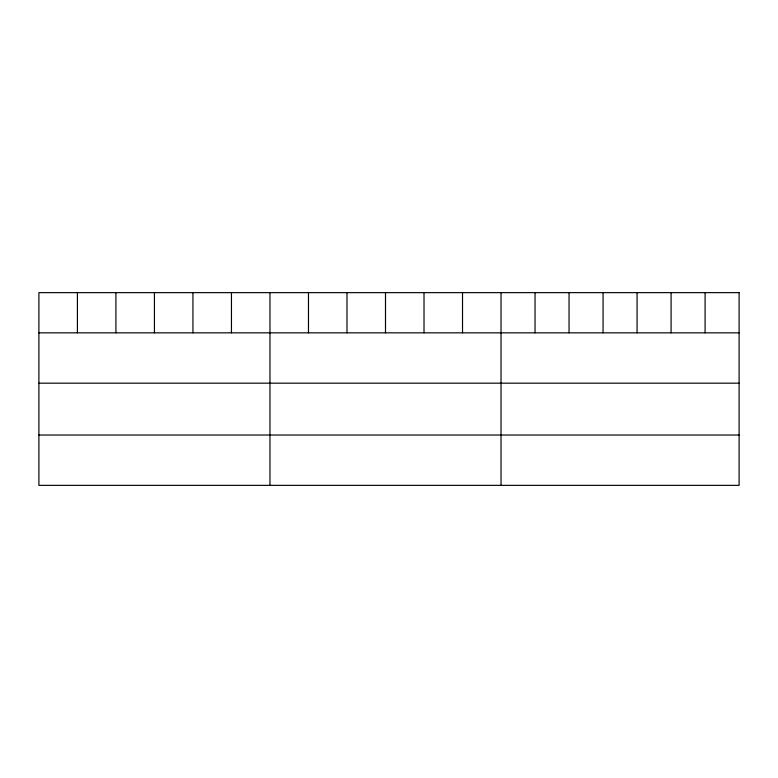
<?xml version="1.0" encoding="UTF-8"?>
<svg xmlns="http://www.w3.org/2000/svg" width="778" height="778" viewBox="0 0 778 778"><rect width="100%" height="100%" fill="white"/><g stroke="black" fill="none" stroke-linecap="round" stroke-linejoin="round"><path stroke-width="1.17" d="M38.9 332.838L739.1 332.838M38.9 383.175L739.1 383.175M38.9 435.028L739.1 435.028M705.092 292.645L705.092 332.838M671.083 292.645L671.083 332.838M637.075 292.645L637.075 332.838M603.057 292.645L603.057 332.838M569.049 292.645L569.049 332.838M535.04 292.645L535.04 332.838M501.032 292.645L501.032 485.355M462.521 292.645L462.521 332.838M424.01 292.645L424.01 332.838M385.499 292.645L385.499 332.838M346.988 292.645L346.988 332.838M308.477 292.645L308.477 332.838M269.966 292.645L269.966 485.355M231.455 292.645L231.455 332.838M192.944 292.645L192.944 332.838M154.433 292.645L154.433 332.838M115.922 292.645L115.922 332.838M77.411 292.645L77.411 332.838M739.1 292.645L38.9 292.645L38.9 485.355L739.1 485.355L739.1 292.645"/></g></svg>
